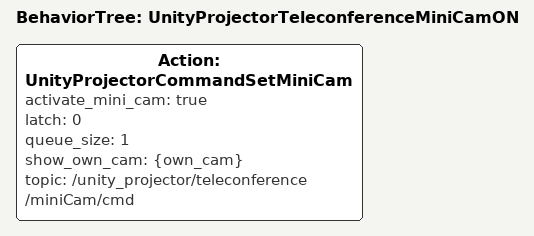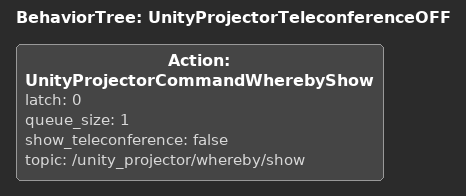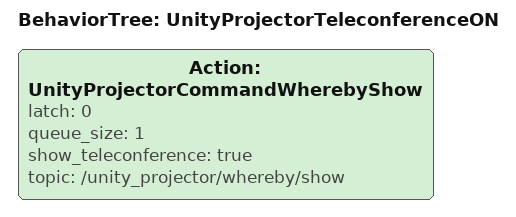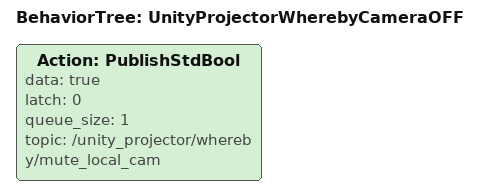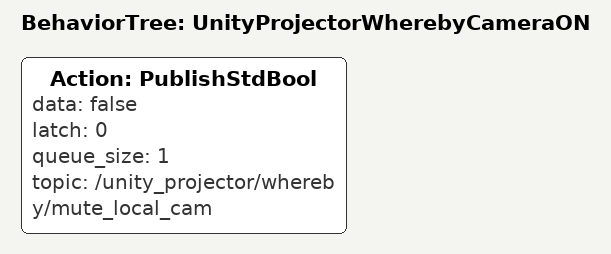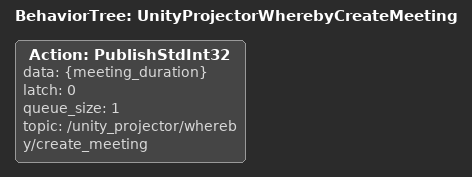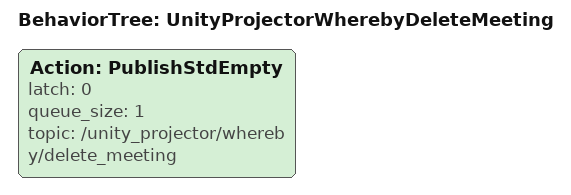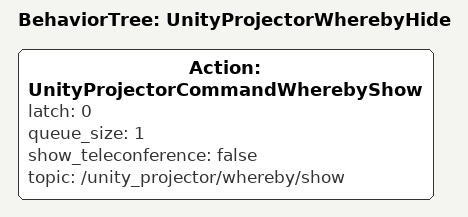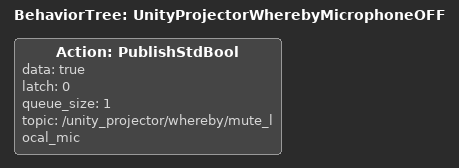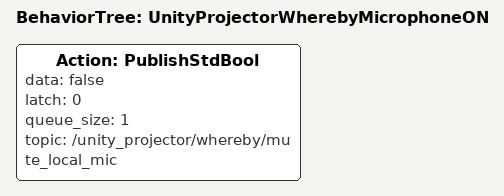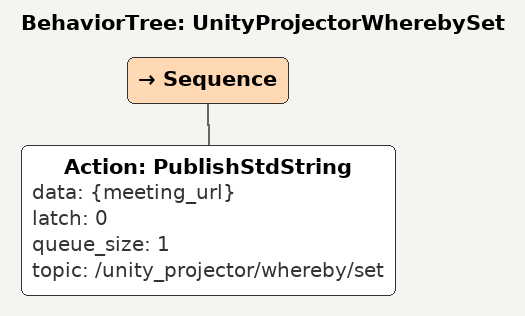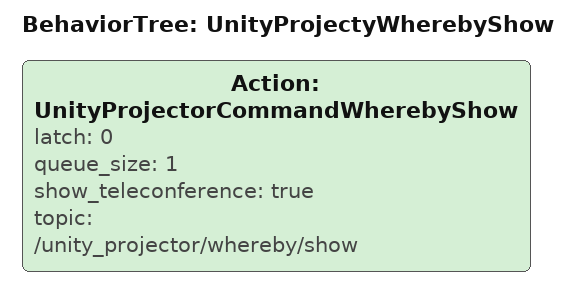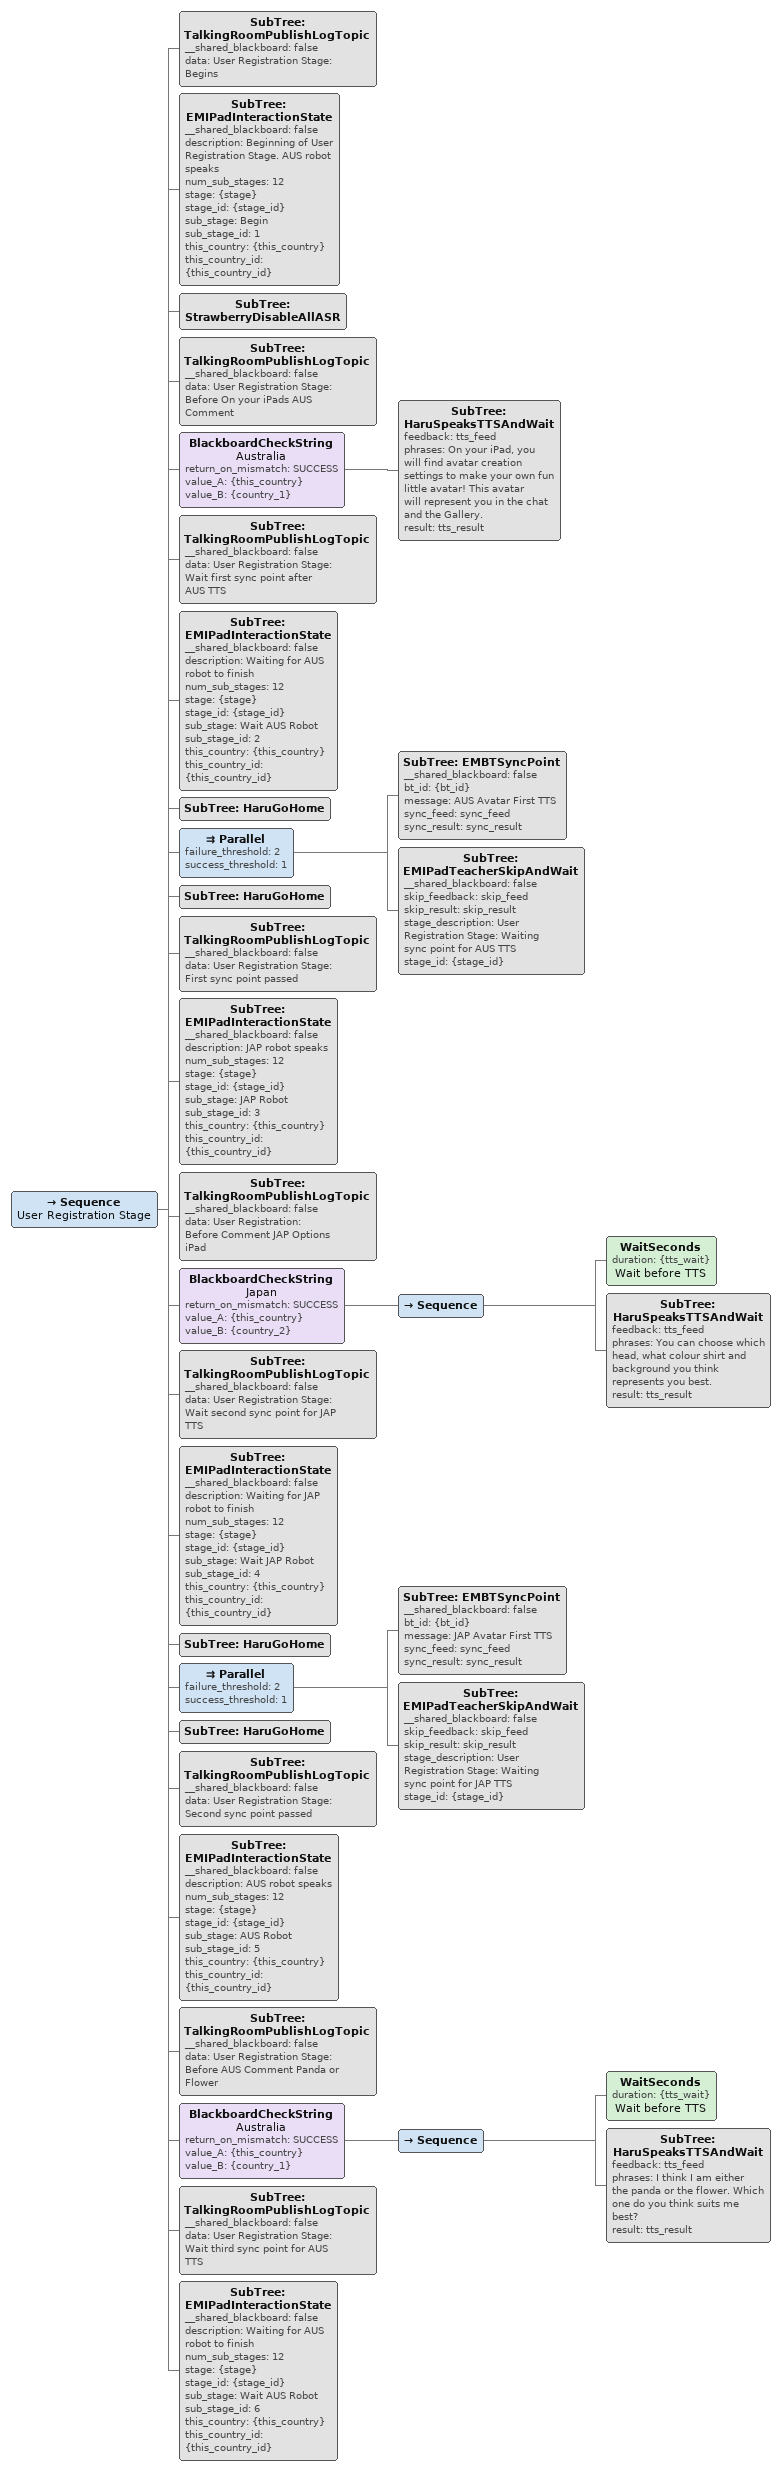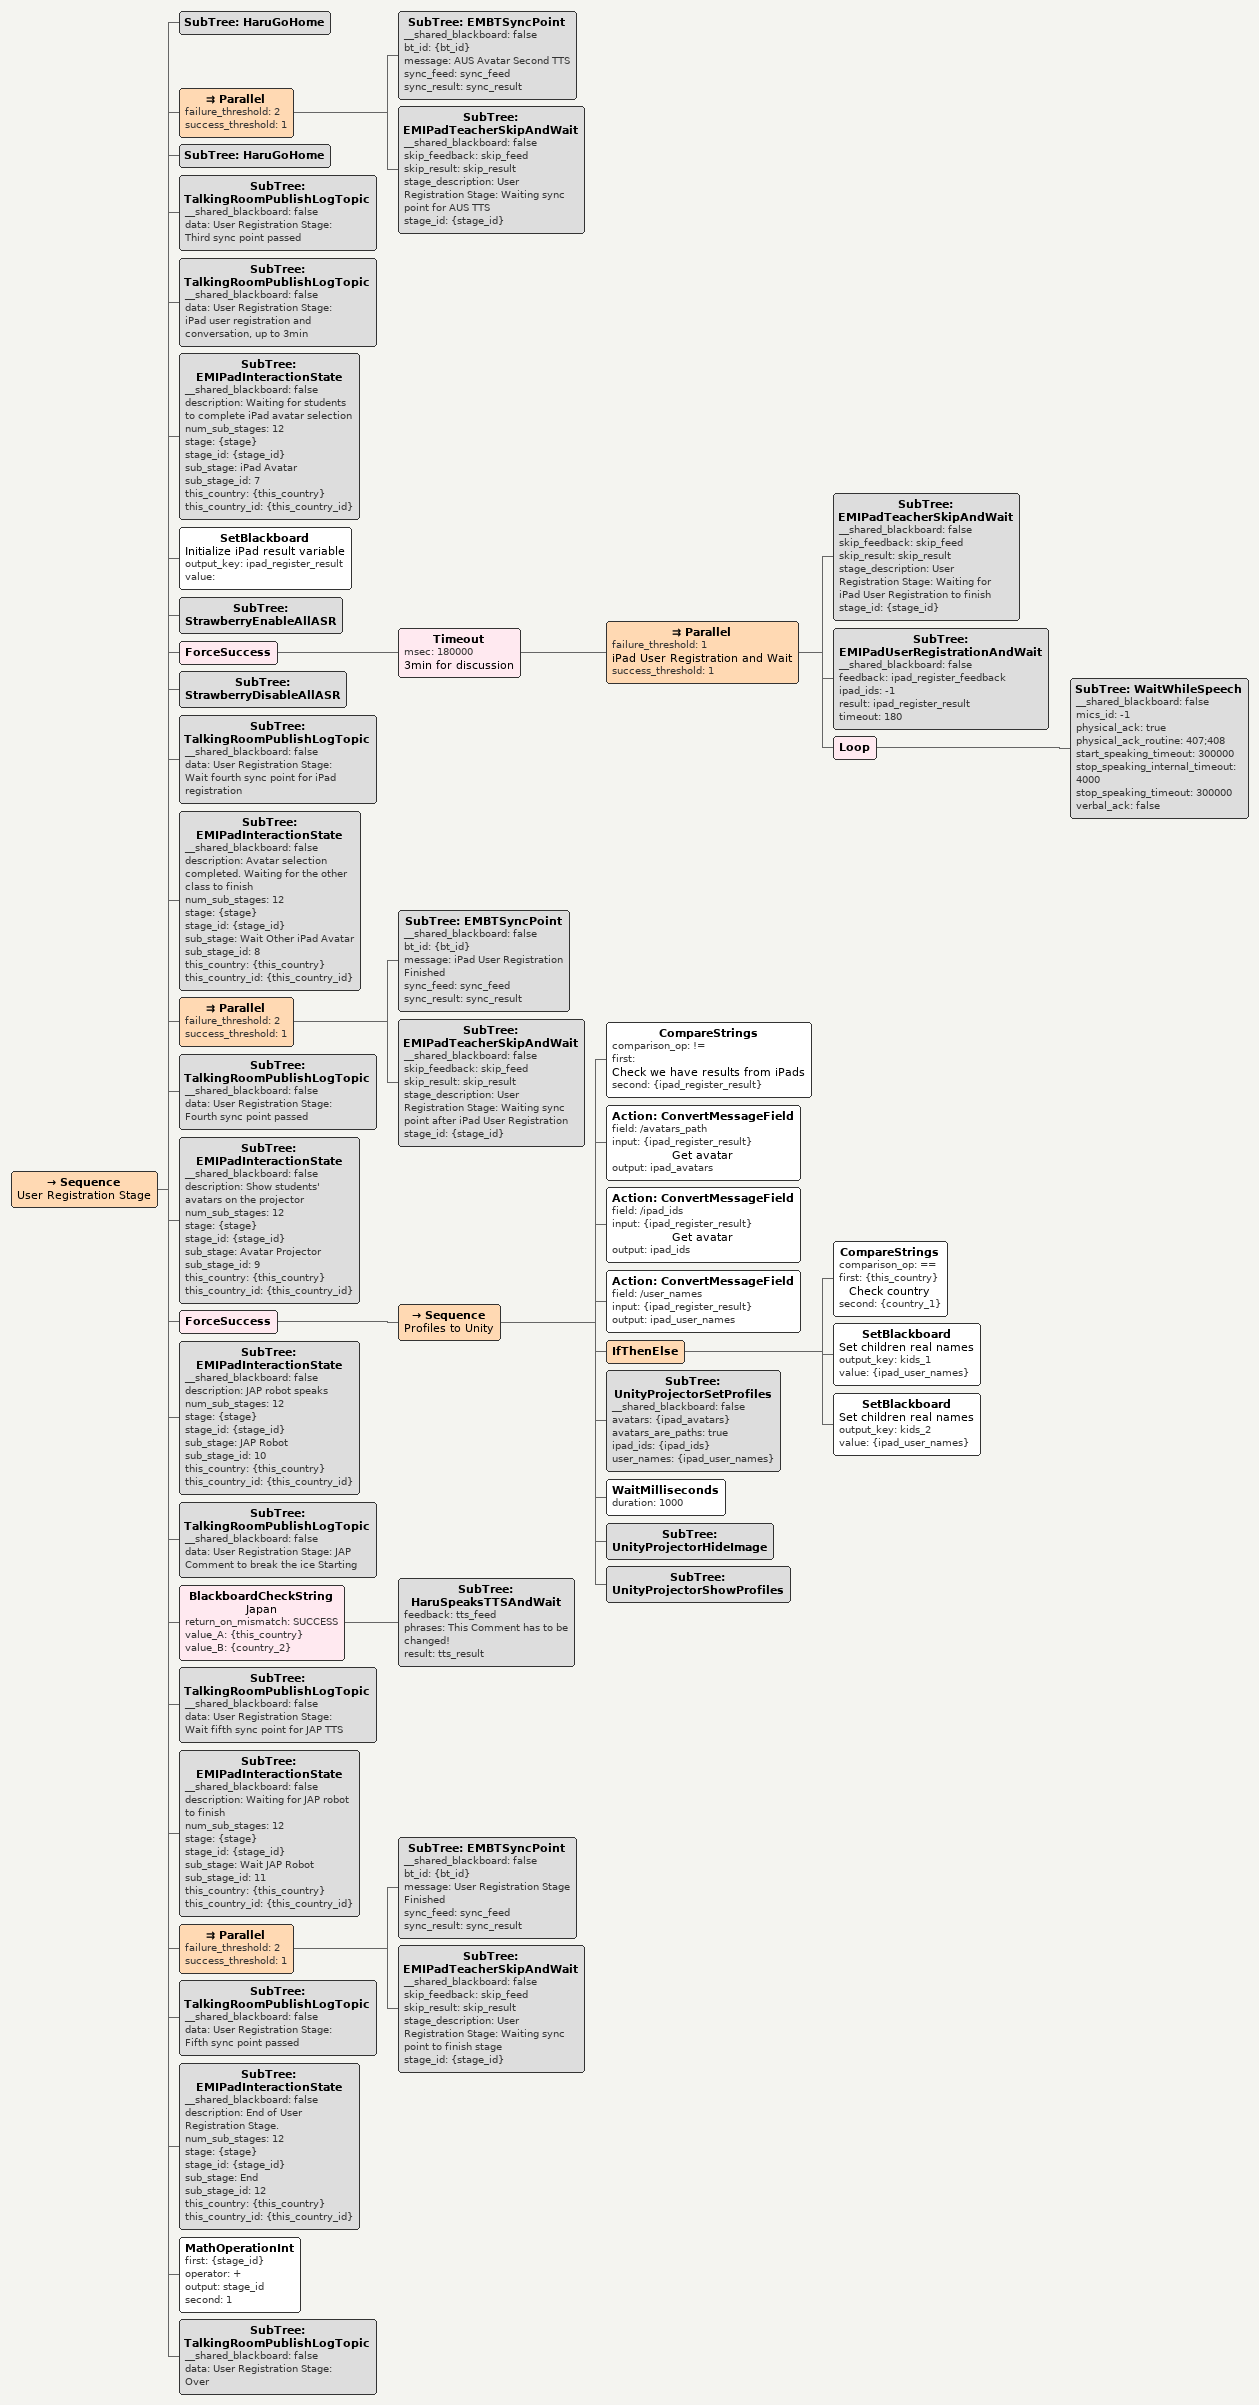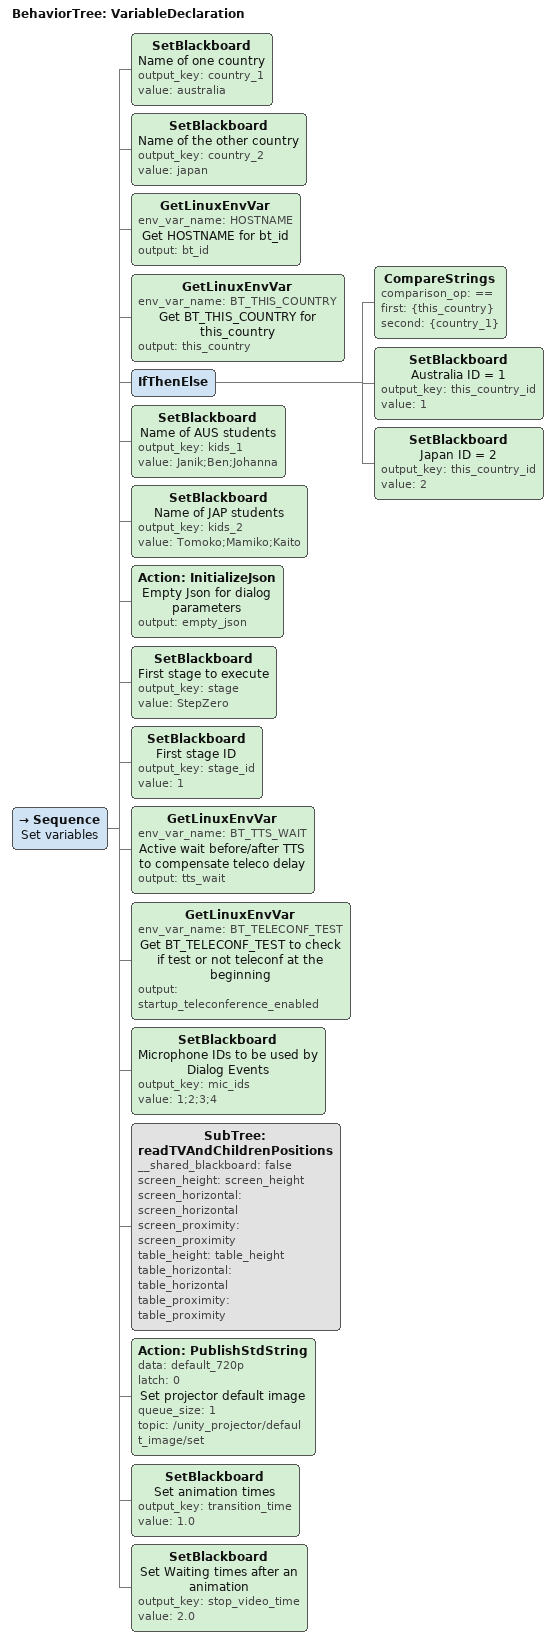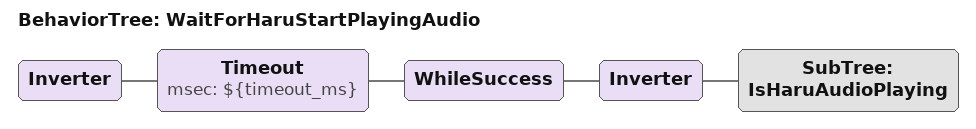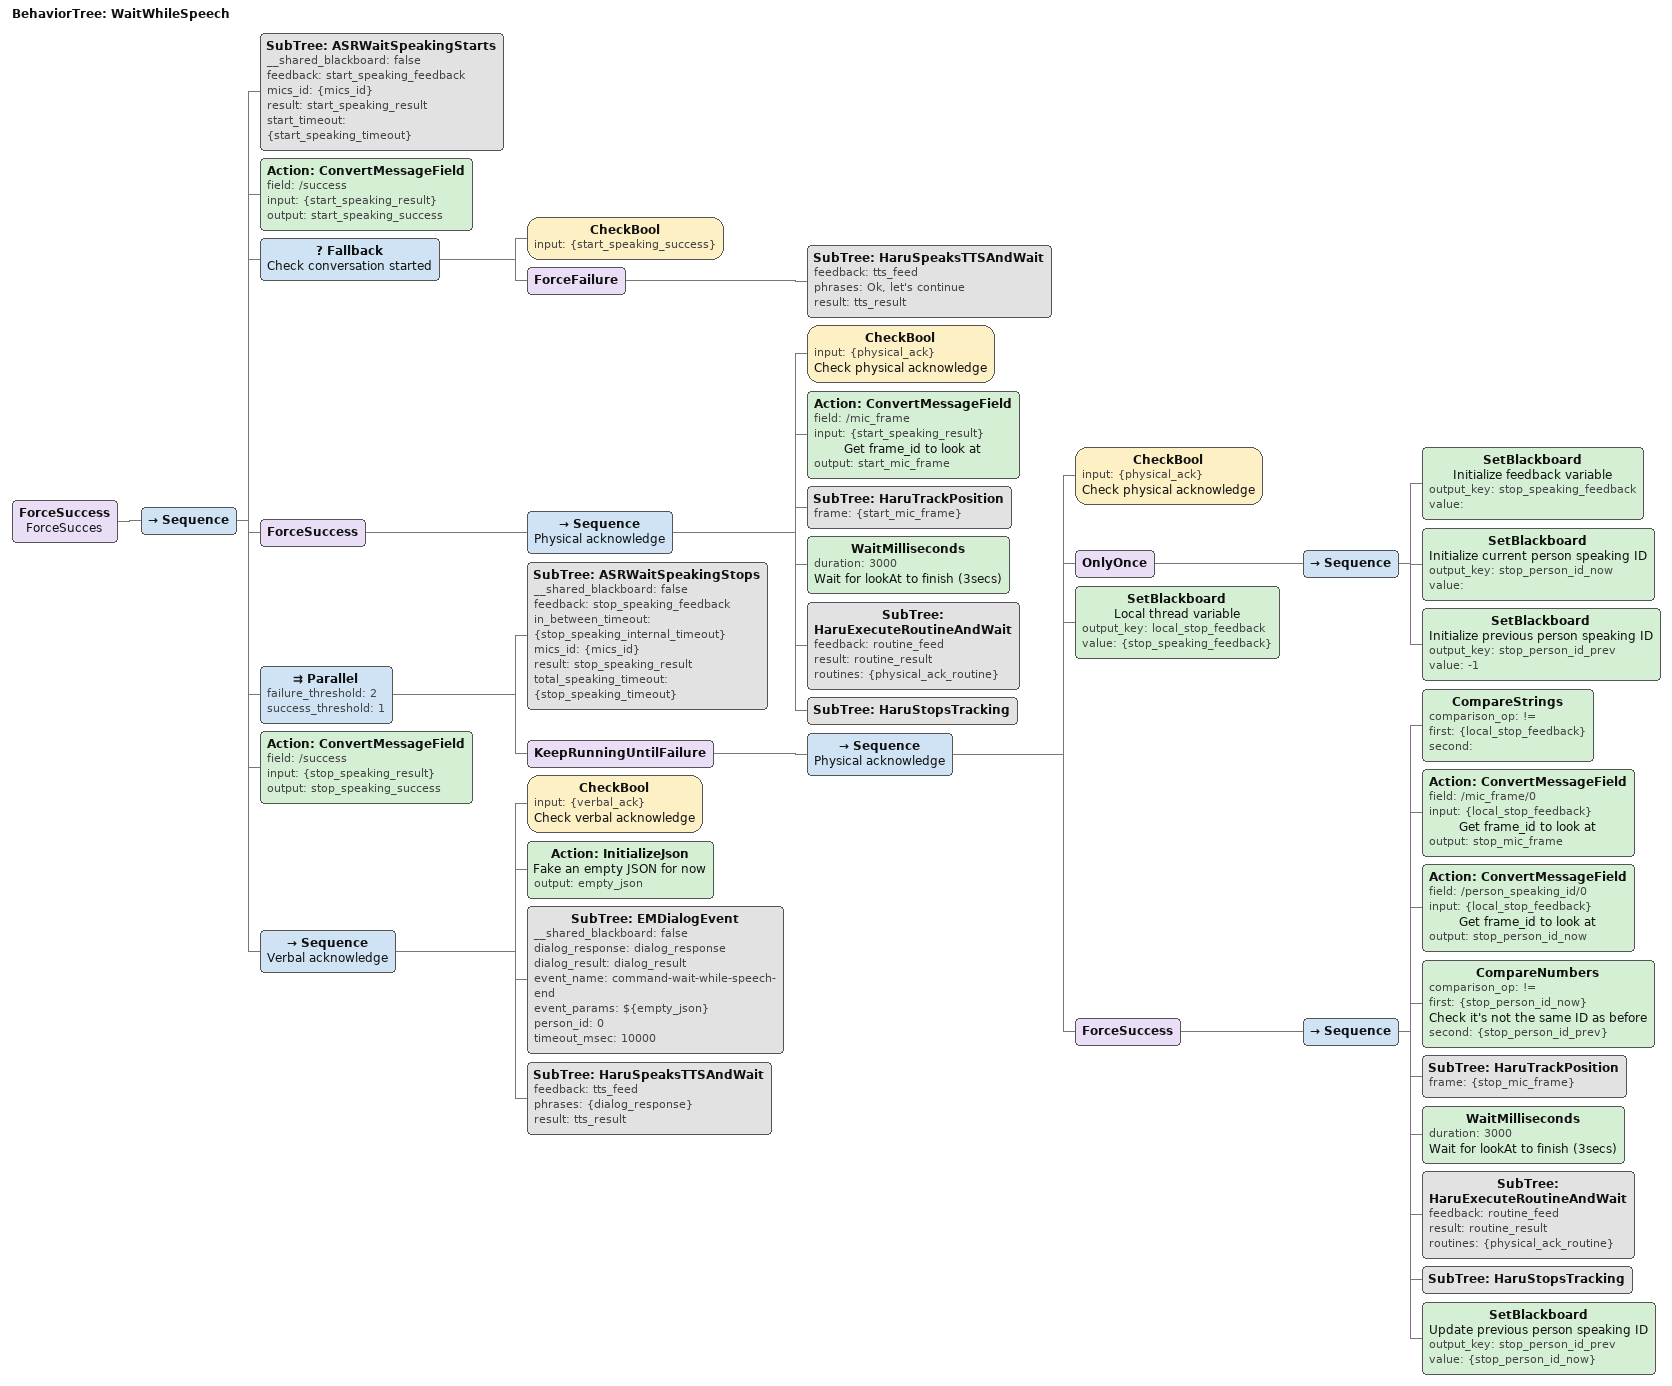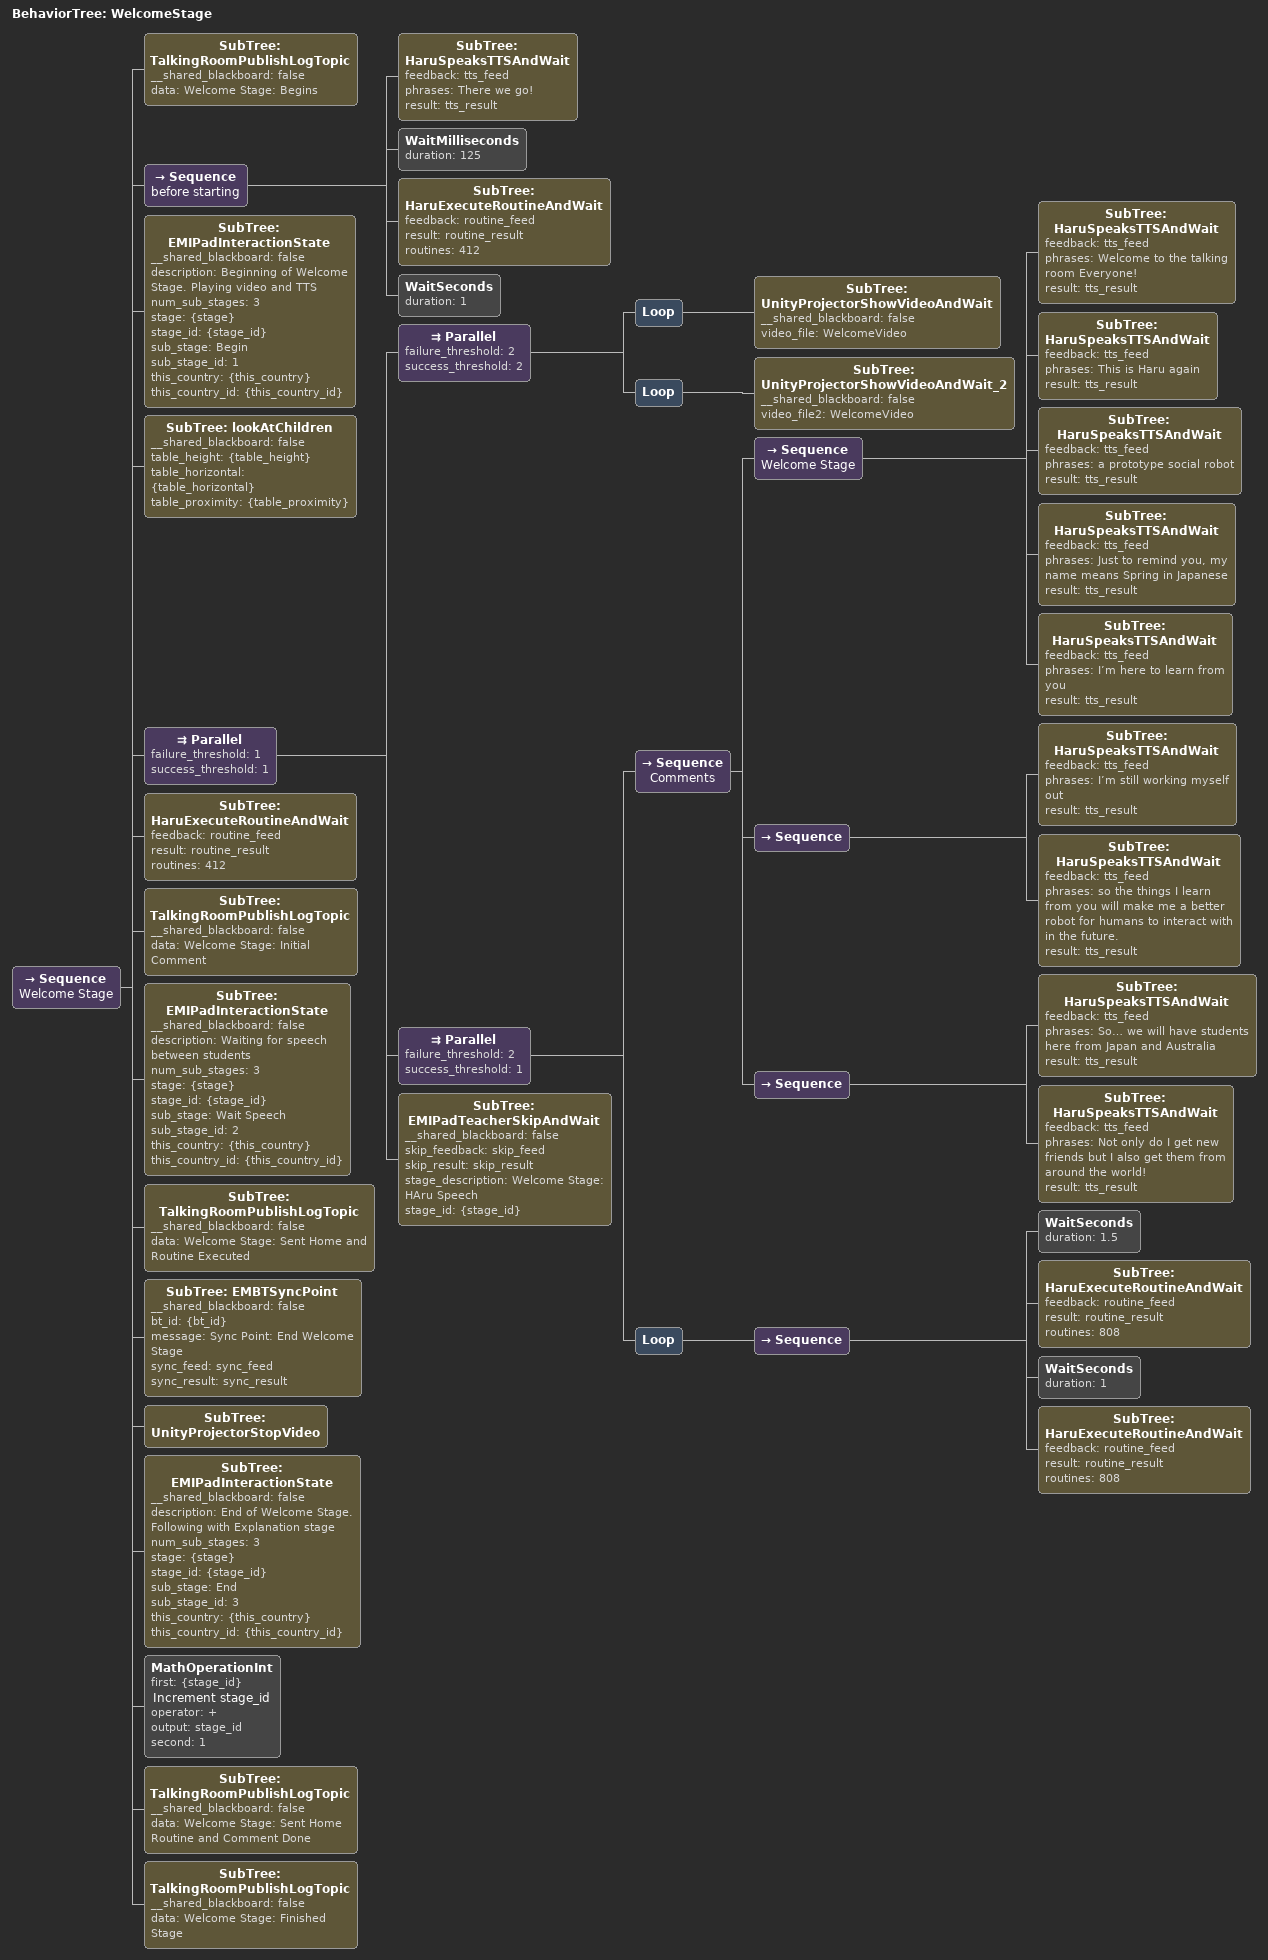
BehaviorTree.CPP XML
<BehaviorTree ID="UnityProjectorTeleconferenceMiniCamON">
    <Action ID="UnityProjectorCommandSetMiniCam" activate_mini_cam="true" latch="0" queue_size="1" show_own_cam="{own_cam}" topic="/unity_projector/teleconference/miniCam/cmd"/>
</BehaviorTree>

<BehaviorTree ID="UnityProjectorTeleconferenceOFF">
    <Action ID="UnityProjectorCommandWherebyShow" latch="0" queue_size="1" show_teleconference="false" topic="/unity_projector/whereby/show"/>
</BehaviorTree>

<BehaviorTree ID="UnityProjectorTeleconferenceON">
    <Action ID="UnityProjectorCommandWherebyShow" latch="0" queue_size="1" show_teleconference="true" topic="/unity_projector/whereby/show"/>
</BehaviorTree>

<BehaviorTree ID="UnityProjectorWherebyCameraOFF">
    <Action ID="PublishStdBool" data="true" latch="0" queue_size="1" topic="/unity_projector/whereby/mute_local_cam"/>
</BehaviorTree>

<BehaviorTree ID="UnityProjectorWherebyCameraON">
    <Action ID="PublishStdBool" data="false" latch="0" queue_size="1" topic="/unity_projector/whereby/mute_local_cam"/>
</BehaviorTree>

<BehaviorTree ID="UnityProjectorWherebyCreateMeeting">
    <Action ID="PublishStdInt32" data="{meeting_duration}" latch="0" queue_size="1" topic="/unity_projector/whereby/create_meeting"/>
</BehaviorTree>

<BehaviorTree ID="UnityProjectorWherebyDeleteMeeting">
    <Action ID="PublishStdEmpty" latch="0" queue_size="1" topic="/unity_projector/whereby/delete_meeting"/>
</BehaviorTree>

<BehaviorTree ID="UnityProjectorWherebyHide">
    <Action ID="UnityProjectorCommandWherebyShow" latch="0" queue_size="1" show_teleconference="false" topic="/unity_projector/whereby/show"/>
</BehaviorTree>

<BehaviorTree ID="UnityProjectorWherebyMicrophoneOFF">
    <Action ID="PublishStdBool" data="true" latch="0" queue_size="1" topic="/unity_projector/whereby/mute_local_mic"/>
</BehaviorTree>

<BehaviorTree ID="UnityProjectorWherebyMicrophoneON">
    <Action ID="PublishStdBool" data="false" latch="0" queue_size="1" topic="/unity_projector/whereby/mute_local_mic"/>
</BehaviorTree>

<BehaviorTree ID="UnityProjectorWherebySet">
    <Sequence>
        <Action ID="PublishStdString" data="{meeting_url}" latch="0" queue_size="1" topic="/unity_projector/whereby/set"/>
    </Sequence>
</BehaviorTree>

<BehaviorTree ID="UnityProjectyWherebyShow">
    <Action ID="UnityProjectorCommandWherebyShow" latch="0" queue_size="1" show_teleconference="true" topic="/unity_projector/whereby/show"/>
</BehaviorTree>

<Sequence name="User Registration Stage">
    <SubTree ID="TalkingRoomPublishLogTopic" __shared_blackboard="false" data="User Registration Stage: Begins"/>
    <SubTree ID="EMIPadInteractionState" __shared_blackboard="false" description="Beginning of User Registration Stage. AUS robot speaks" num_sub_stages="12" stage="{stage}" stage_id="{stage_id}" sub_stage="Begin" sub_stage_id="1" this_country="{this_country}" this_country_id="{this_country_id}"/>
    <SubTree ID="StrawberryDisableAllASR"/>
    <SubTree ID="TalkingRoomPublishLogTopic" __shared_blackboard="false" data="User Registration Stage: Before On your iPads AUS Comment"/>
    <BlackboardCheckString name="Australia" return_on_mismatch="SUCCESS" value_A="{this_country}" value_B="{country_1}">
        <SubTree ID="HaruSpeaksTTSAndWait" feedback="tts_feed" phrases="On your iPad, you will find avatar creation settings to make your own fun little avatar! This avatar will represent you in the chat and the Gallery." result="tts_result"/>
    </BlackboardCheckString>
    <SubTree ID="TalkingRoomPublishLogTopic" __shared_blackboard="false" data="User Registration Stage: Wait first sync point after AUS TTS"/>
    <SubTree ID="EMIPadInteractionState" __shared_blackboard="false" description="Waiting for AUS robot to finish" num_sub_stages="12" stage="{stage}" stage_id="{stage_id}" sub_stage="Wait AUS Robot" sub_stage_id="2" this_country="{this_country}" this_country_id="{this_country_id}"/>
    <SubTree ID="HaruGoHome"/>
    <Parallel failure_threshold="2" success_threshold="1">
        <SubTree ID="EMBTSyncPoint" __shared_blackboard="false" bt_id="{bt_id}" message="AUS Avatar First TTS" sync_feed="sync_feed" sync_result="sync_result"/>
        <SubTree ID="EMIPadTeacherSkipAndWait" __shared_blackboard="false" skip_feedback="skip_feed" skip_result="skip_result" stage_description="User Registration Stage: Waiting sync point for AUS TTS" stage_id="{stage_id}"/>
    </Parallel>
    <SubTree ID="HaruGoHome"/>
    <SubTree ID="TalkingRoomPublishLogTopic" __shared_blackboard="false" data="User Registration Stage: First sync point passed"/>
    <SubTree ID="EMIPadInteractionState" __shared_blackboard="false" description="JAP robot speaks" num_sub_stages="12" stage="{stage}" stage_id="{stage_id}" sub_stage="JAP Robot" sub_stage_id="3" this_country="{this_country}" this_country_id="{this_country_id}"/>
    <SubTree ID="TalkingRoomPublishLogTopic" __shared_blackboard="false" data="User Registration: Before Comment JAP Options iPad"/>
    <BlackboardCheckString name="Japan" return_on_mismatch="SUCCESS" value_A="{this_country}" value_B="{country_2}">
        <Sequence>
            <WaitSeconds duration="{tts_wait}" name="Wait before TTS"/>
            <SubTree ID="HaruSpeaksTTSAndWait" feedback="tts_feed" phrases="You can choose which head, what colour shirt and background you think represents you best." result="tts_result"/>
        </Sequence>
    </BlackboardCheckString>
    <SubTree ID="TalkingRoomPublishLogTopic" __shared_blackboard="false" data="User Registration Stage: Wait second sync point for JAP TTS"/>
    <SubTree ID="EMIPadInteractionState" __shared_blackboard="false" description="Waiting for JAP robot to finish" num_sub_stages="12" stage="{stage}" stage_id="{stage_id}" sub_stage="Wait JAP Robot" sub_stage_id="4" this_country="{this_country}" this_country_id="{this_country_id}"/>
    <SubTree ID="HaruGoHome"/>
    <Parallel failure_threshold="2" success_threshold="1">
        <SubTree ID="EMBTSyncPoint" __shared_blackboard="false" bt_id="{bt_id}" message="JAP Avatar First TTS" sync_feed="sync_feed" sync_result="sync_result"/>
        <SubTree ID="EMIPadTeacherSkipAndWait" __shared_blackboard="false" skip_feedback="skip_feed" skip_result="skip_result" stage_description="User Registration Stage: Waiting sync point for JAP TTS" stage_id="{stage_id}"/>
    </Parallel>
    <SubTree ID="HaruGoHome"/>
    <SubTree ID="TalkingRoomPublishLogTopic" __shared_blackboard="false" data="User Registration Stage: Second sync point passed"/>
    <SubTree ID="EMIPadInteractionState" __shared_blackboard="false" description="AUS robot speaks" num_sub_stages="12" stage="{stage}" stage_id="{stage_id}" sub_stage="AUS Robot" sub_stage_id="5" this_country="{this_country}" this_country_id="{this_country_id}"/>
    <SubTree ID="TalkingRoomPublishLogTopic" __shared_blackboard="false" data="User Registration Stage: Before AUS Comment Panda or Flower"/>
    <BlackboardCheckString name="Australia" return_on_mismatch="SUCCESS" value_A="{this_country}" value_B="{country_1}">
        <Sequence>
            <WaitSeconds duration="{tts_wait}" name="Wait before TTS"/>
            <SubTree ID="HaruSpeaksTTSAndWait" feedback="tts_feed" phrases="I think I am either the panda or the flower. Which one do you think suits me best?" result="tts_result"/>
        </Sequence>
    </BlackboardCheckString>
    <SubTree ID="TalkingRoomPublishLogTopic" __shared_blackboard="false" data="User Registration Stage: Wait third sync point for AUS TTS"/>
    <SubTree ID="EMIPadInteractionState" __shared_blackboard="false" description="Waiting for AUS robot to finish" num_sub_stages="12" stage="{stage}" stage_id="{stage_id}" sub_stage="Wait AUS Robot" sub_stage_id="6" this_country="{this_country}" this_country_id="{this_country_id}"/>
</Sequence>

<Sequence name="User Registration Stage">
    <SubTree ID="HaruGoHome"/>
    <Parallel failure_threshold="2" success_threshold="1">
        <SubTree ID="EMBTSyncPoint" __shared_blackboard="false" bt_id="{bt_id}" message="AUS Avatar Second TTS" sync_feed="sync_feed" sync_result="sync_result"/>
        <SubTree ID="EMIPadTeacherSkipAndWait" __shared_blackboard="false" skip_feedback="skip_feed" skip_result="skip_result" stage_description="User Registration Stage: Waiting sync point for AUS TTS" stage_id="{stage_id}"/>
    </Parallel>
    <SubTree ID="HaruGoHome"/>
    <SubTree ID="TalkingRoomPublishLogTopic" __shared_blackboard="false" data="User Registration Stage: Third sync point passed"/>
    <SubTree ID="TalkingRoomPublishLogTopic" __shared_blackboard="false" data="User Registration Stage: iPad user registration and conversation, up to 3min"/>
    <SubTree ID="EMIPadInteractionState" __shared_blackboard="false" description="Waiting for students to complete iPad avatar selection" num_sub_stages="12" stage="{stage}" stage_id="{stage_id}" sub_stage="iPad Avatar" sub_stage_id="7" this_country="{this_country}" this_country_id="{this_country_id}"/>
    <SetBlackboard name="Initialize iPad result variable" output_key="ipad_register_result" value=""/>
    <SubTree ID="StrawberryEnableAllASR"/>
    <ForceSuccess>
        <Timeout msec="180000" name="3min for discussion">
            <Parallel failure_threshold="1" name="iPad User Registration and Wait" success_threshold="1">
                <SubTree ID="EMIPadTeacherSkipAndWait" __shared_blackboard="false" skip_feedback="skip_feed" skip_result="skip_result" stage_description="User Registration Stage: Waiting for iPad User Registration to finish" stage_id="{stage_id}"/>
                <SubTree ID="EMIPadUserRegistrationAndWait" __shared_blackboard="false" feedback="ipad_register_feedback" ipad_ids="-1" result="ipad_register_result" timeout="180"/>
                <Loop>
                    <SubTree ID="WaitWhileSpeech" __shared_blackboard="false" mics_id="-1" physical_ack="true" physical_ack_routine="407;408" start_speaking_timeout="300000" stop_speaking_internal_timeout="4000" stop_speaking_timeout="300000" verbal_ack="false"/>
                </Loop>
            </Parallel>
        </Timeout>
    </ForceSuccess>
    <SubTree ID="StrawberryDisableAllASR"/>
    <SubTree ID="TalkingRoomPublishLogTopic" __shared_blackboard="false" data="User Registration Stage: Wait fourth sync point for iPad registration"/>
    <SubTree ID="EMIPadInteractionState" __shared_blackboard="false" description="Avatar selection completed. Waiting for the other class to finish" num_sub_stages="12" stage="{stage}" stage_id="{stage_id}" sub_stage="Wait Other iPad Avatar" sub_stage_id="8" this_country="{this_country}" this_country_id="{this_country_id}"/>
    <Parallel failure_threshold="2" success_threshold="1">
        <SubTree ID="EMBTSyncPoint" __shared_blackboard="false" bt_id="{bt_id}" message="iPad User Registration Finished" sync_feed="sync_feed" sync_result="sync_result"/>
        <SubTree ID="EMIPadTeacherSkipAndWait" __shared_blackboard="false" skip_feedback="skip_feed" skip_result="skip_result" stage_description="User Registration Stage: Waiting sync point after iPad User Registration" stage_id="{stage_id}"/>
    </Parallel>
    <SubTree ID="TalkingRoomPublishLogTopic" __shared_blackboard="false" data="User Registration Stage: Fourth sync point passed"/>
    <SubTree ID="EMIPadInteractionState" __shared_blackboard="false" description="Show students' avatars on the projector" num_sub_stages="12" stage="{stage}" stage_id="{stage_id}" sub_stage="Avatar Projector" sub_stage_id="9" this_country="{this_country}" this_country_id="{this_country_id}"/>
    <ForceSuccess>
        <Sequence name="Profiles to Unity">
            <CompareStrings comparison_op="!=" first="" name="Check we have results from iPads" second="{ipad_register_result}"/>
            <Action ID="ConvertMessageField" field="/avatars_path" input="{ipad_register_result}" name="Get avatar" output="ipad_avatars"/>
            <Action ID="ConvertMessageField" field="/ipad_ids" input="{ipad_register_result}" name="Get avatar" output="ipad_ids"/>
            <Action ID="ConvertMessageField" field="/user_names" input="{ipad_register_result}" output="ipad_user_names"/>
            <IfThenElse>
                <CompareStrings comparison_op="==" first="{this_country}" name="Check country" second="{country_1}"/>
                <SetBlackboard name="Set children real names" output_key="kids_1" value="{ipad_user_names}"/>
                <SetBlackboard name="Set children real names" output_key="kids_2" value="{ipad_user_names}"/>
            </IfThenElse>
            <SubTree ID="UnityProjectorSetProfiles" __shared_blackboard="false" avatars="{ipad_avatars}" avatars_are_paths="true" ipad_ids="{ipad_ids}" user_names="{ipad_user_names}"/>
            <WaitMilliseconds duration="1000"/>
            <SubTree ID="UnityProjectorHideImage"/>
            <SubTree ID="UnityProjectorShowProfiles"/>
        </Sequence>
    </ForceSuccess>
    <SubTree ID="EMIPadInteractionState" __shared_blackboard="false" description="JAP robot speaks" num_sub_stages="12" stage="{stage}" stage_id="{stage_id}" sub_stage="JAP Robot" sub_stage_id="10" this_country="{this_country}" this_country_id="{this_country_id}"/>
    <SubTree ID="TalkingRoomPublishLogTopic" __shared_blackboard="false" data="User Registration Stage: JAP Comment to break the ice Starting"/>
    <BlackboardCheckString name="Japan" return_on_mismatch="SUCCESS" value_A="{this_country}" value_B="{country_2}">
        <SubTree ID="HaruSpeaksTTSAndWait" feedback="tts_feed" phrases="This Comment has to be changed!" result="tts_result"/>
    </BlackboardCheckString>
    <SubTree ID="TalkingRoomPublishLogTopic" __shared_blackboard="false" data="User Registration Stage: Wait fifth sync point for JAP TTS"/>
    <SubTree ID="EMIPadInteractionState" __shared_blackboard="false" description="Waiting for JAP robot to finish" num_sub_stages="12" stage="{stage}" stage_id="{stage_id}" sub_stage="Wait JAP Robot" sub_stage_id="11" this_country="{this_country}" this_country_id="{this_country_id}"/>
    <Parallel failure_threshold="2" success_threshold="1">
        <SubTree ID="EMBTSyncPoint" __shared_blackboard="false" bt_id="{bt_id}" message="User Registration Stage Finished" sync_feed="sync_feed" sync_result="sync_result"/>
        <SubTree ID="EMIPadTeacherSkipAndWait" __shared_blackboard="false" skip_feedback="skip_feed" skip_result="skip_result" stage_description="User Registration Stage: Waiting sync point to finish stage" stage_id="{stage_id}"/>
    </Parallel>
    <SubTree ID="TalkingRoomPublishLogTopic" __shared_blackboard="false" data="User Registration Stage: Fifth sync point passed"/>
    <SubTree ID="EMIPadInteractionState" __shared_blackboard="false" description="End of User Registration Stage. " num_sub_stages="12" stage="{stage}" stage_id="{stage_id}" sub_stage="End" sub_stage_id="12" this_country="{this_country}" this_country_id="{this_country_id}"/>
    <MathOperationInt first="{stage_id}" operator="+" output="stage_id" second="1"/>
    <SubTree ID="TalkingRoomPublishLogTopic" __shared_blackboard="false" data="User Registration Stage: Over"/>
</Sequence>

<BehaviorTree ID="VariableDeclaration">
    <Sequence name="Set variables">
        <SetBlackboard name="Name of one country" output_key="country_1" value="australia"/>
        <SetBlackboard name="Name of the other country" output_key="country_2" value="japan"/>
        <GetLinuxEnvVar env_var_name="HOSTNAME" name="Get HOSTNAME for bt_id" output="bt_id"/>
        <GetLinuxEnvVar env_var_name="BT_THIS_COUNTRY" name="Get BT_THIS_COUNTRY for this_country" output="this_country"/>
        <IfThenElse>
            <CompareStrings comparison_op="==" first="{this_country}" second="{country_1}"/>
            <SetBlackboard name="Australia ID = 1" output_key="this_country_id" value="1"/>
            <SetBlackboard name="Japan ID = 2" output_key="this_country_id" value="2"/>
        </IfThenElse>
        <SetBlackboard name="Name of AUS students" output_key="kids_1" value="Janik;Ben;Johanna"/>
        <SetBlackboard name="Name of JAP students" output_key="kids_2" value="Tomoko;Mamiko;Kaito"/>
        <Action ID="InitializeJson" name="Empty Json for dialog parameters" output="empty_json"/>
        <SetBlackboard name="First stage to execute" output_key="stage" value="StepZero"/>
        <SetBlackboard name="First stage ID" output_key="stage_id" value="1"/>
        <GetLinuxEnvVar env_var_name="BT_TTS_WAIT" name="Active wait before/after TTS to compensate teleco delay" output="tts_wait"/>
        <GetLinuxEnvVar env_var_name="BT_TELECONF_TEST" name="Get BT_TELECONF_TEST to check if test or not teleconf at the beginning" output="startup_teleconference_enabled"/>
        <SetBlackboard name="Microphone IDs to be used by Dialog Events" output_key="mic_ids" value="1;2;3;4"/>
        <SubTree ID="readTVAndChildrenPositions" __shared_blackboard="false" screen_height="screen_height" screen_horizontal="screen_horizontal" screen_proximity="screen_proximity" table_height="table_height" table_horizontal="table_horizontal" table_proximity="table_proximity"/>
        <Action ID="PublishStdString" data="default_720p" latch="0" name="Set projector default image " queue_size="1" topic="/unity_projector/default_image/set"/>
        <SetBlackboard name="Set animation times" output_key="transition_time" value="1.0"/>
        <SetBlackboard name="Set Waiting times after an animation" output_key="stop_video_time" value="2.0"/>
    </Sequence>
</BehaviorTree>

<BehaviorTree ID="WaitForHaruStartPlayingAudio">
    <Inverter>
        <Timeout msec="${timeout_ms}">
            <WhileSuccess>
                <Inverter>
                    <SubTree ID="IsHaruAudioPlaying"/>
                </Inverter>
            </WhileSuccess>
        </Timeout>
    </Inverter>
</BehaviorTree>

<BehaviorTree ID="WaitWhileSpeech">
    <ForceSuccess name="ForceSucces">
        <Sequence>
            <SubTree ID="ASRWaitSpeakingStarts" __shared_blackboard="false" feedback="start_speaking_feedback" mics_id="{mics_id}" result="start_speaking_result" start_timeout="{start_speaking_timeout}"/>
            <Action ID="ConvertMessageField" field="/success" input="{start_speaking_result}" output="start_speaking_success"/>
            <Fallback name="Check conversation started">
                <CheckBool input="{start_speaking_success}"/>
                <ForceFailure>
                    <SubTree ID="HaruSpeaksTTSAndWait" feedback="tts_feed" phrases="Ok, let's continue" result="tts_result"/>
                </ForceFailure>
            </Fallback>
            <ForceSuccess>
                <Sequence name="Physical acknowledge">
                    <CheckBool input="{physical_ack}" name="Check physical acknowledge"/>
                    <Action ID="ConvertMessageField" field="/mic_frame" input="{start_speaking_result}" name="Get frame_id to look at" output="start_mic_frame"/>
                    <SubTree ID="HaruTrackPosition" frame="{start_mic_frame}"/>
                    <WaitMilliseconds duration="3000" name="Wait for lookAt to finish (3secs)"/>
                    <SubTree ID="HaruExecuteRoutineAndWait" feedback="routine_feed" result="routine_result" routines="{physical_ack_routine}"/>
                    <SubTree ID="HaruStopsTracking"/>
                </Sequence>
            </ForceSuccess>
            <Parallel failure_threshold="2" success_threshold="1">
                <SubTree ID="ASRWaitSpeakingStops" __shared_blackboard="false" feedback="stop_speaking_feedback" in_between_timeout="{stop_speaking_internal_timeout}" mics_id="{mics_id}" result="stop_speaking_result" total_speaking_timeout="{stop_speaking_timeout}"/>
                <KeepRunningUntilFailure>
                    <Sequence name="Physical acknowledge">
                        <CheckBool input="{physical_ack}" name="Check physical acknowledge"/>
                        <OnlyOnce>
                            <Sequence>
                                <SetBlackboard name="Initialize feedback variable" output_key="stop_speaking_feedback" value=""/>
                                <SetBlackboard name="Initialize current person speaking ID" output_key="stop_person_id_now" value=""/>
                                <SetBlackboard name="Initialize previous person speaking ID" output_key="stop_person_id_prev" value="-1"/>
                            </Sequence>
                        </OnlyOnce>
                        <SetBlackboard name="Local thread variable" output_key="local_stop_feedback" value="{stop_speaking_feedback}"/>
                        <ForceSuccess>
                            <Sequence>
                                <CompareStrings comparison_op="!=" first="{local_stop_feedback}" second=""/>
                                <Action ID="ConvertMessageField" field="/mic_frame/0" input="{local_stop_feedback}" name="Get frame_id to look at" output="stop_mic_frame"/>
                                <Action ID="ConvertMessageField" field="/person_speaking_id/0" input="{local_stop_feedback}" name="Get frame_id to look at" output="stop_person_id_now"/>
                                <CompareNumbers comparison_op="!=" first="{stop_person_id_now}" name="Check it's not the same ID as before" second="{stop_person_id_prev}"/>
                                <SubTree ID="HaruTrackPosition" frame="{stop_mic_frame}"/>
                                <WaitMilliseconds duration="3000" name="Wait for lookAt to finish (3secs)"/>
                                <SubTree ID="HaruExecuteRoutineAndWait" feedback="routine_feed" result="routine_result" routines="{physical_ack_routine}"/>
                                <SubTree ID="HaruStopsTracking"/>
                                <SetBlackboard name="Update previous person speaking ID" output_key="stop_person_id_prev" value="{stop_person_id_now}"/>
                            </Sequence>
                        </ForceSuccess>
                    </Sequence>
                </KeepRunningUntilFailure>
            </Parallel>
            <Action ID="ConvertMessageField" field="/success" input="{stop_speaking_result}" output="stop_speaking_success"/>
            <Sequence name="Verbal acknowledge">
                <CheckBool input="{verbal_ack}" name="Check verbal acknowledge"/>
                <Action ID="InitializeJson" name="Fake an empty JSON for now" output="empty_json"/>
                <SubTree ID="EMDialogEvent" __shared_blackboard="false" dialog_response="dialog_response" dialog_result="dialog_result" event_name="command-wait-while-speech-end" event_params="${empty_json}" person_id="0" timeout_msec="10000"/>
                <SubTree ID="HaruSpeaksTTSAndWait" feedback="tts_feed" phrases="{dialog_response}" result="tts_result"/>
            </Sequence>
        </Sequence>
    </ForceSuccess>
</BehaviorTree>

<BehaviorTree ID="WelcomeStage">
        <Sequence name="Welcome Stage">
            <SubTree ID="TalkingRoomPublishLogTopic" __shared_blackboard="false" data="Welcome Stage: Begins"/>
            <Sequence name="before starting">
                <SubTree ID="HaruSpeaksTTSAndWait" feedback="tts_feed" phrases="There we go!" result="tts_result"/>
                <WaitMilliseconds duration="125"/>
                <SubTree ID="HaruExecuteRoutineAndWait" feedback="routine_feed" result="routine_result" routines="412"/>
                <WaitSeconds duration="1"/>
            </Sequence>
            <SubTree ID="EMIPadInteractionState" __shared_blackboard="false" description="Beginning of Welcome Stage. Playing video and TTS" num_sub_stages="3" stage="{stage}" stage_id="{stage_id}" sub_stage="Begin" sub_stage_id="1" this_country="{this_country}" this_country_id="{this_country_id}"/>
            <SubTree ID="lookAtChildren" __shared_blackboard="false" table_height="{table_height}" table_horizontal="{table_horizontal}" table_proximity="{table_proximity}"/>
            <Parallel failure_threshold="1" success_threshold="1">
                <Parallel failure_threshold="2" success_threshold="2">
                    <Loop>
                        <SubTree ID="UnityProjectorShowVideoAndWait" __shared_blackboard="false" video_file="WelcomeVideo"/>
                    </Loop>
                    <Loop>
                        <SubTree ID="UnityProjectorShowVideoAndWait_2" __shared_blackboard="false" video_file2="WelcomeVideo"/>
                    </Loop>
                </Parallel>
                <Parallel failure_threshold="2" success_threshold="1">
                    <Sequence name="Comments">
                        <Sequence name="Welcome Stage">
                            <SubTree ID="HaruSpeaksTTSAndWait" feedback="tts_feed" phrases="Welcome to the talking room Everyone!" result="tts_result"/>
                            <SubTree ID="HaruSpeaksTTSAndWait" feedback="tts_feed" phrases="This is Haru again" result="tts_result"/>
                            <SubTree ID="HaruSpeaksTTSAndWait" feedback="tts_feed" phrases=" a prototype social robot" result="tts_result"/>
                            <SubTree ID="HaruSpeaksTTSAndWait" feedback="tts_feed" phrases="Just to remind you, my name means Spring in Japanese" result="tts_result"/>
                            <SubTree ID="HaruSpeaksTTSAndWait" feedback="tts_feed" phrases="I’m here to learn from you" result="tts_result"/>
                        </Sequence>
                        <Sequence>
                            <SubTree ID="HaruSpeaksTTSAndWait" feedback="tts_feed" phrases="I’m still working myself out" result="tts_result"/>
                            <SubTree ID="HaruSpeaksTTSAndWait" feedback="tts_feed" phrases=" so the things I learn from you will make me a better robot for humans to interact with in the future.

" result="tts_result"/>
                        </Sequence>
                        <Sequence>
                            <SubTree ID="HaruSpeaksTTSAndWait" feedback="tts_feed" phrases="So… we will have students here from Japan and Australia" result="tts_result"/>
                            <SubTree ID="HaruSpeaksTTSAndWait" feedback="tts_feed" phrases="Not only do I get new friends but I also get them from around the world!

" result="tts_result"/>
                        </Sequence>
                    </Sequence>
                    <Loop>
                        <Sequence>
                            <WaitSeconds duration="1.5"/>
                            <SubTree ID="HaruExecuteRoutineAndWait" feedback="routine_feed" result="routine_result" routines="808"/>
                            <WaitSeconds duration="1"/>
                            <SubTree ID="HaruExecuteRoutineAndWait" feedback="routine_feed" result="routine_result" routines="808"/>
                        </Sequence>
                    </Loop>
                </Parallel>
                <SubTree ID="EMIPadTeacherSkipAndWait" __shared_blackboard="false" skip_feedback="skip_feed" skip_result="skip_result" stage_description="Welcome Stage: HAru Speech" stage_id="{stage_id}"/>
            </Parallel>
            <SubTree ID="HaruExecuteRoutineAndWait" feedback="routine_feed" result="routine_result" routines="412"/>
            <SubTree ID="TalkingRoomPublishLogTopic" __shared_blackboard="false" data="Welcome Stage: Initial Comment"/>
            <SubTree ID="EMIPadInteractionState" __shared_blackboard="false" description="Waiting for speech between students" num_sub_stages="3" stage="{stage}" stage_id="{stage_id}" sub_stage="Wait Speech" sub_stage_id="2" this_country="{this_country}" this_country_id="{this_country_id}"/>
            <SubTree ID="TalkingRoomPublishLogTopic" __shared_blackboard="false" data="Welcome Stage: Sent Home and Routine Executed"/>
            <SubTree ID="EMBTSyncPoint" __shared_blackboard="false" bt_id="{bt_id}" message="Sync Point: End Welcome Stage " sync_feed="sync_feed" sync_result="sync_result"/>
            <SubTree ID="UnityProjectorStopVideo"/>
            <SubTree ID="EMIPadInteractionState" __shared_blackboard="false" description="End of Welcome Stage. Following with Explanation stage" num_sub_stages="3" stage="{stage}" stage_id="{stage_id}" sub_stage="End" sub_stage_id="3" this_country="{this_country}" this_country_id="{this_country_id}"/>
            <MathOperationInt first="{stage_id}" name="Increment stage_id" operator="+" output="stage_id" second="1"/>
            <SubTree ID="TalkingRoomPublishLogTopic" __shared_blackboard="false" data="Welcome Stage: Sent Home Routine and Comment Done"/>
            <SubTree ID="TalkingRoomPublishLogTopic" __shared_blackboard="false" data="Welcome Stage: Finished Stage"/>
        </Sequence>
    </BehaviorTree>
